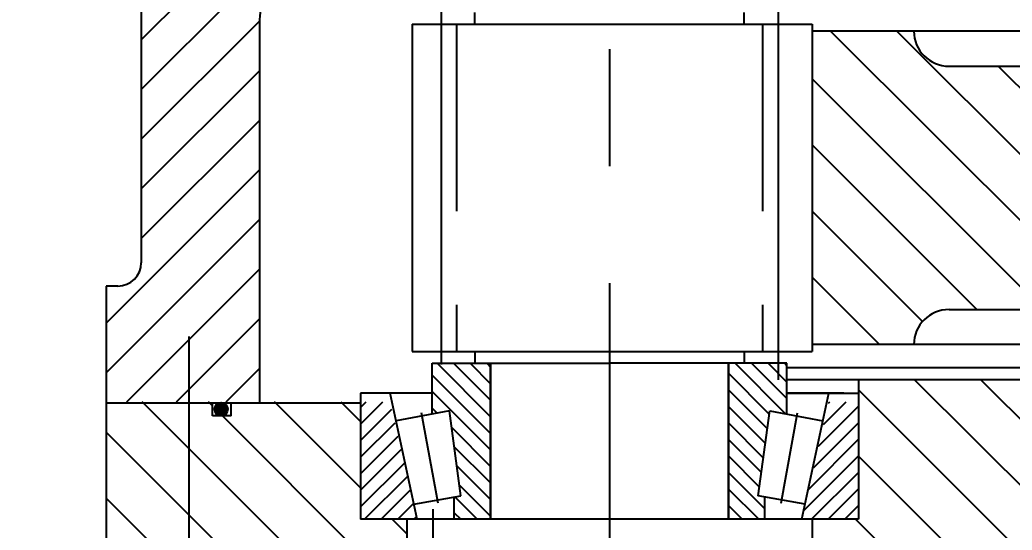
# Model space of a CAD drawing. Header units: millimetres. Extents: x 0 to 8400, y -232 to 5940.
# Drawn here: x 3712.2 to 4136.1, y 3361.9 to 3580.1 of the extents above; entities that cross this region are included whole.
import ezdxf

# ---------------------------------------------------------------- set-up
doc = ezdxf.new("R2010")
doc.units = ezdxf.units.MM
doc.header["$LTSCALE"] = 200
doc.linetypes.add('F', pattern=[0.75, 0.5, -0.25])
doc.linetypes.add('G', pattern=[2, 1.25, -0.25, 0.25, -0.25])
for name, color, linetype in [('01', 7, 'Continuous'), ('02', 1, 'Continuous'), ('04', 2, 'F'), ('05', 4, 'G'), ('08', 1, 'Continuous')]:
    doc.layers.add(name, color=color, linetype=linetype)
doc.styles.get("Standard").update_dxf_attribs({"font": 'isocp', "width": 0.707, "bigfont": 'intecad.shx'})
doc.dimstyles.new('INTE', dxfattribs={"dimscale": 20, "dimtxt": 3.5, "dimasz": 3, "dimexe": 3, "dimexo": 0, "dimgap": 1, "dimtad": 1, "dimdec": 3, "dimdsep": 46, "dimtxsty": 'Standard', "dimcen": 0, "dimclrd": 1, "dimclre": 1, "dimclrt": 3, "dimadec": 4, "dimazin": 0, "dimtfac": 1, "dimtdec": 3, "dimtmove": 0, "dimatfit": 0, "dimfxl": 0, "dimarcsym": 0})
pattern_1 = [(135, (4698.081, -712.992), (-14.142136, -14.142136), [])]

# ---------------------------------------------------------------- blocks, each defined once
blk = doc.blocks.new('01001')
at = {"layer": '02', "linetype": 'Continuous'}
h = blk.add_hatch(dxfattribs=at)
h.set_pattern_fill('_USER', color=1, scale=15, angle=45, style=0, pattern_type=0)
h.set_pattern_definition([(45, (4698.081, -712.992), (-10.6066, 10.6066), [])])
h.paths.add_polyline_path([(8966.37, 3213.46, -0.414214), (8956.37, 3203.46), (8951.37, 3203.46), (8951.37, 3153.96), (8974.18, 3153.96), (9016.86, 3153.96), (9016.86, 3317.13, -0.414214), (9036.86, 3337.13), (9060, 3337.13), (9060, 3406.96), (9060, 3408.96), (9039.36, 3408.96), (9039.36, 3379.88), (9039.36, 3373.96), (9037.76, 3373.96), (9037.76, 3366.96), (9031.36, 3363.26), (9024.96, 3366.96), (9024.96, 3373.96), (9023.36, 3373.96), (9023.36, 3406.96), (9023.36, 3408.96), (9001.36, 3408.96), (8988.75, 3408.96), (8966.37, 3347.46)])
h = blk.add_hatch(dxfattribs=at)
h.set_pattern_fill('_USER', color=1, scale=20, angle=135, style=0, pattern_type=0)
h.set_pattern_definition(pattern_1)
h.paths.add_polyline_path([(9398.1, 3297.46), (9311.36, 3297.46, -0.414214), (9296.36, 3312.46), (9252.86, 3312.46), (9252.86, 3178.46), (9296.36, 3178.46, -0.414214), (9311.36, 3193.46), (9398.1, 3193.46)])
h.paths.add_polyline_path([(9656.86, 3372.46), (9599.75, 3372.46), (9599.75, 3332.96), (9582.86, 3332.96), (9582.86, 3327.46, -0.414214), (9552.86, 3297.46), (9478.1, 3297.46), (9478.1, 3193.46), (9552.86, 3193.46, -0.414214), (9582.86, 3163.46), (9582.86, 3157.96), (9599.75, 3157.96), (9599.75, 3154.47), (9599.75, 3118.46), (9642.86, 3118.46), (9642.86, 3213.46), (9656.86, 3213.46)])
h.paths.add_polyline_path([(9997.62, 3297.46), (9922.86, 3297.46, -0.414214), (9892.86, 3327.46), (9892.86, 3332.96), (9875.97, 3332.96), (9875.97, 3369.47), (9875.97, 3372.46), (9818.86, 3372.46), (9818.86, 3213.46), (9832.86, 3213.46), (9832.86, 3118.46), (9875.97, 3118.46), (9875.97, 3157.96), (9892.86, 3157.96), (9892.86, 3163.46, -0.414214), (9922.86, 3193.46), (9997.62, 3193.46)])
h.paths.add_polyline_path([(10226.63, 3312.96), (10179.35, 3312.96, -0.424013), (10164.36, 3297.46), (10077.62, 3297.46), (10077.62, 3193.46), (10164.36, 3193.46, -0.424013), (10179.35, 3177.96), (10222.44, 3177.96), (10226.63, 3181.79)])
h.paths.add_polyline_path([(10109.72, 3225.53), (10109.72, 3265.38), (10145.72, 3265.38), (10145.72, 3225.53)], flags=24)
h.paths.add_polyline_path([(10102.18, 3265.84), (10117.36, 3265.84), (10117.36, 3285.53), (10102.18, 3285.53)], flags=24)
at = {"layer": '02'}
h = blk.add_hatch(dxfattribs=at)
h.set_pattern_fill('_USER', color=256, scale=20, angle=135, style=0, pattern_type=0)
h.set_pattern_definition(pattern_1)
h.paths.add_polyline_path([(8986.68, 3122.32), (8951.37, 3141.01), (8951.37, 3079.46), (8986.68, 3079.46), (8986.68, 3081.55)])
h.paths.add_polyline_path([(8986.68, 3153.96), (8974.18, 3153.96), (8951.37, 3153.96), (8951.37, 3141.01), (8986.68, 3122.32)])
h.paths.add_polyline_path([(9060, 3153.96), (9004.71, 3153.96), (9004.71, 3147.96), (9000.71, 3147.96, -0.043716), (9000.22, 3147.96), (8996.71, 3147.96), (8996.71, 3153.96), (8986.68, 3153.96), (8986.68, 3122.32), (9067.24, 3079.7), (9067.24, 3094.46), (9079.75, 3094.46), (9079.75, 3103.78), (9060, 3103.78)])
h.paths.add_polyline_path([(8986.68, 3122.32), (8986.68, 3079.46), (9001.78, 3079.46), (9003.45, 3079.46), (9067.24, 3079.46), (9067.24, 3079.7)])
h.paths.add_polyline_path([(9012.06, 3100.57), (9012.06, 3173.67), (9048.06, 3173.67), (9048.06, 3100.57)], flags=9)
at = {"layer": '02', "ltscale": 0.8}
h = blk.add_hatch(dxfattribs=at)
h.set_pattern_fill('_USER', color=256, scale=5, angle=45, style=0, pattern_type=0)
h.set_pattern_definition([(135, (5725.551, -1909.1335), (3.535534, 3.535534), [])])
h.paths.add_polyline_path([(9217.16, 3170.46), (9242.1, 3170.46), (9242.1, 3148.75), (9234.76, 3150.09), (9229.81, 3113.85), (9232.67, 3113.33), (9232.67, 3103.78), (9217.16, 3103.78)])
h.paths.add_polyline_path([(9097.97, 3150.09), (9090.62, 3148.75), (9090.62, 3170.46), (9115.56, 3170.46), (9115.56, 3103.78), (9100.05, 3103.78), (9100.05, 3113.33), (9102.91, 3113.85)])
at = {"layer": '02'}
h = blk.add_hatch(dxfattribs=at)
h.set_pattern_fill('_USER', color=256, scale=20, angle=135, style=0, pattern_type=0)
h.set_pattern_definition(pattern_1)
h.paths.add_polyline_path([(10374.86, 3153.46), (10337.35, 3153.46), (10337.35, 3147.46), (10333.35, 3147.46, -0.043716), (10332.86, 3147.46), (10329.35, 3147.46), (10329.35, 3153.46), (10321.84, 3153.46), (10321.84, 3163.46), (9914.07, 3163.46), (9914.07, 3121.45), (9899.07, 3121.45), (9899.07, 3088.46), (10332.96, 3088.46), (10374.86, 3111.34)])
h.paths.add_polyline_path([(10427.86, 3140.29), (10394.86, 3122.27), (10394.86, 3094.46), (10408.49, 3094.46), (10408.49, 3079.46), (10427.86, 3079.46)])
h.paths.add_polyline_path([(10427.86, 3140.29), (10427.86, 3153.46), (10394.86, 3153.46), (10394.86, 3122.27)])
h.paths.add_polyline_path([(9576.65, 3121.45), (9561.65, 3121.45), (9561.65, 3163.46), (9272.72, 3163.46), (9272.72, 3103.78), (9252.97, 3103.78), (9252.97, 3088.46), (9576.65, 3088.46)])
h.paths.add_polyline_path([(10109.95, 3063.93), (10109.95, 3110.57), (10145.95, 3110.57), (10145.95, 3063.93)], flags=9)
h.paths.add_polyline_path([(9958.58, 3077.58), (9958.58, 3108.25), (9994.58, 3108.25), (9994.58, 3077.58)], flags=9)
h.paths.add_polyline_path([(10175.45, 3132.36), (10190.62, 3132.36), (10190.62, 3152.05), (10175.45, 3152.05)], flags=24)
h.paths.add_polyline_path([(10324.06, 3141.09), (10339.23, 3141.09), (10339.23, 3160.78), (10324.06, 3160.78)], flags=24)
h = blk.add_hatch(dxfattribs=at)
h.set_pattern_fill('_USER', color=256, scale=0.1, angle=45, style=0, pattern_type=0)
h.set_pattern_definition([(45, (4698.08127, -712.99153), (-0.0707106781, 0.0707106781), [])])
h.paths.add_polyline_path([(8997.62, 3150.79, 0.388847), (9000.22, 3147.96), (9000.71, 3147.96, 0.388847), (9003.31, 3150.79, 1)])
at = {"layer": '02', "ltscale": 0.8}
h = blk.add_hatch(dxfattribs=at)
h.set_pattern_fill('_USER', color=256, scale=5, angle=135, style=0, pattern_type=0)
h.set_pattern_definition([(45, (5725.551, -1909.1335), (3.535534, -3.535534), [])])
h.paths.add_polyline_path([(9260.01, 3153.96), (9272.72, 3153.96), (9272.72, 3103.78), (9248.47, 3103.78)])
h.paths.add_polyline_path([(9060, 3153.96), (9072.71, 3153.96), (9084.25, 3103.78), (9060, 3103.78)])
at = {"layer": '01', "ltscale": 0.8}
for p, q in [((8966.36, 3408.96), (8966.36, 3213.46)), ((9108.86, 3315.46), (9108.86, 3320.46)), ((9223.86, 3315.46), (9223.86, 3320.46)), ((9016.86, 3317.13), (9016.86, 3153.46)), ((9252.86, 3315.46), (9252.86, 3175.46)), ((9578.84, 3312.46), (9252.86, 3312.46)), ((8951.36, 3203.46), (8951.36, 3079.46)), ((8956.36, 3203.46), (8951.36, 3203.46)), ((9108.86, 3175.46), (9108.86, 3170.46)), ((9223.86, 3175.46), (9223.86, 3170.46)), ((9578.84, 3178.46), (9252.86, 3178.46)), ((9090.62, 3170.46), (9166.36, 3170.46)), ((9090.62, 3148.75), (9090.62, 3170.46)), ((9115.56, 3103.78), (9115.56, 3170.46)), ((9115.56, 3170.46), (9115.56, 3103.78)), ((9242.1, 3170.46), (9166.36, 3170.46)), ((9217.16, 3170.46), (9217.16, 3103.78)), ((9217.16, 3103.78), (9217.16, 3170.46)), ((9242.1, 3148.75), (9242.1, 3170.46)), ((9582.86, 3163.46), (9242.1, 3163.46)), ((9272.72, 3163.46), (9272.72, 3103.78)), ((9060, 3157.76), (9060, 3103.78)), ((9090.62, 3157.76), (9060, 3157.76)), ((9084.25, 3103.78), (9072.71, 3157.76)), ((9242.1, 3157.76), (9272.72, 3157.76)), ((9266.36, 3157.76), (9242.1, 3157.76)), ((9248.47, 3103.78), (9260.01, 3157.76)), ((9060, 3153.46), (8951.36, 3153.46)), ((8996.71, 3147.96), (8996.71, 3153.46)), ((9004.71, 3147.96), (9004.71, 3153.46)), ((9097.97, 3150.09), (9075.23, 3145.93)), ((9102.91, 3113.85), (9097.97, 3150.09)), ((9229.81, 3113.85), (9234.76, 3150.09)), ((9234.76, 3150.09), (9257.49, 3145.93)), ((9004.71, 3147.96), (8996.71, 3147.96)), ((9082.78, 3110.17), (9102.91, 3113.85)), ((9100.05, 3103.78), (9100.05, 3113.33)), ((9249.94, 3110.17), (9229.81, 3113.85)), ((9232.67, 3103.78), (9232.67, 3113.33)), ((9272.72, 3103.78), (9060, 3103.78))]:
    blk.add_line(p, q, dxfattribs=at)
at = {"layer": '01', "color": 7, "linetype": 'Continuous', "ltscale": 0.8}
for p, q in [((9082.03, 3315.46), (9252.86, 3315.46)), ((9082.03, 3315.46), (9082.03, 3175.46)), ((9311.36, 3297.46), (9552.86, 3297.46)), ((9311.36, 3193.46), (9552.86, 3193.46)), ((9082.03, 3175.46), (9252.86, 3175.46)), ((9582.44, 3168.46), (9242.1, 3168.46))]:
    blk.add_line(p, q, dxfattribs=at)
at = {"layer": '01', "color": 7, "linetype": 'Continuous'}
for p, q in [((9079.75, 3103.78), (9079.75, 3094.46)), ((9252.97, 3103.78), (9252.97, 3088.46))]:
    blk.add_line(p, q, dxfattribs=at)
at = {"layer": '01', "ltscale": 0.8}
blk.add_circle((9000.46, 3150.79), 2.84, dxfattribs=at)
for centre, radius, start, end in [((9036.86, 3317.13), 20, 90, 180), ((8956.36, 3213.46), 10, 270, 0)]:
    blk.add_arc(centre, radius, start, end, dxfattribs=at)
at = {"layer": '01', "color": 7, "linetype": 'Continuous', "ltscale": 0.8}
for centre, start, end in [((9311.36, 3312.46), 180, 270), ((9311.36, 3178.46), 90, 180)]:
    blk.add_arc(centre, 15, start, end, dxfattribs=at)
at = {"layer": '04', "color": 2, "linetype": 'F', "ltscale": 0.8}
for p, q in [((9100.99, 3315.46), (9100.99, 3175.46)), ((9231.74, 3315.46), (9231.74, 3175.46))]:
    blk.add_line(p, q, dxfattribs=at)
at = {"layer": '04', "ltscale": 0.8}
for p, q in [((9296.36, 3312.46), (9296.36, 3312.46)), ((9296.36, 3178.46), (9296.36, 3178.46))]:
    blk.add_line(p, q, dxfattribs=at)
at = {"layer": '05', "color": 4, "linetype": 'G'}
for p, q in [((9166.36, 3604.74), (9166.36, 3075.18)), ((8986.68, 3181.94), (8986.68, 3044.11))]:
    blk.add_line(p, q, dxfattribs=at)
at = {"layer": '05', "color": 4, "linetype": 'G', "ltscale": 0.8}
for p, q in [((9238.33, 3325.11), (9238.33, 3163.46)), ((9094.39, 3320.96), (9094.39, 3169.96)), ((9090.86, 3108.03), (9090.86, 3072.51))]:
    blk.add_line(p, q, dxfattribs=at)
at = {"layer": '05', "ltscale": 0.8}
for p, q in [((9093.1, 3110.61), (9086.02, 3149.35)), ((9239.62, 3110.61), (9246.7, 3149.35))]:
    blk.add_line(p, q, dxfattribs=at)
blk = doc.blocks.new('*D106')
at = {"layer": '08', "color": 1, "lineweight": -2}
for p, q in [((3611.6, 3671.75), (3386.28, 3671.75)), ((3446.28, 3611.75), (3446.28, 2941.25)), ((3774.25, 2881.25), (3386.28, 2881.25))]:
    blk.add_line(p, q, dxfattribs=at)
at = {"layer": '08', "color": 1}
for points in [[(3436.28, 3611.75), (3456.28, 3611.75), (3446.28, 3671.75)], [(3436.28, 2941.25), (3456.28, 2941.25), (3446.28, 2881.25)]]:
    blk.add_solid(points, dxfattribs=at)
at = {"layer": 'Defpoints', "color": 0}
for p in [(3611.6, 3671.75), (3446.28, 2881.25), (3774.25, 2881.25)]:
    blk.add_point(p, dxfattribs=at)
at = {"layer": '08', "color": 3, "insert": (3391.28, 3276.5), "char_height": 70, "attachment_point": 5, "rotation": 90}
blk.add_mtext('790.5', dxfattribs=at)

msp = doc.modelspace()

# ---------------------------------------------------------------- block references
at = {"layer": '01'}
msp.add_blockref('01001', (-5202.2622, 262.7942), dxfattribs=at)

# ---------------------------------------------------------------- dimensions: what is measured, and where the dimension line sits
at = {"layer": '08'}
dim = msp.add_linear_dim(base=(3446.2778, 2881.2518), p1=(3611.5981, 3671.7518), p2=(3774.2481, 2881.2518), angle=90, dimstyle='INTE', dxfattribs=at)
dim.commit()
dim.dimension.update_dxf_attribs({"geometry": '*D106', "text_midpoint": (3391.2778, 3276.5018)})

doc.saveas('drawing.dxf')
